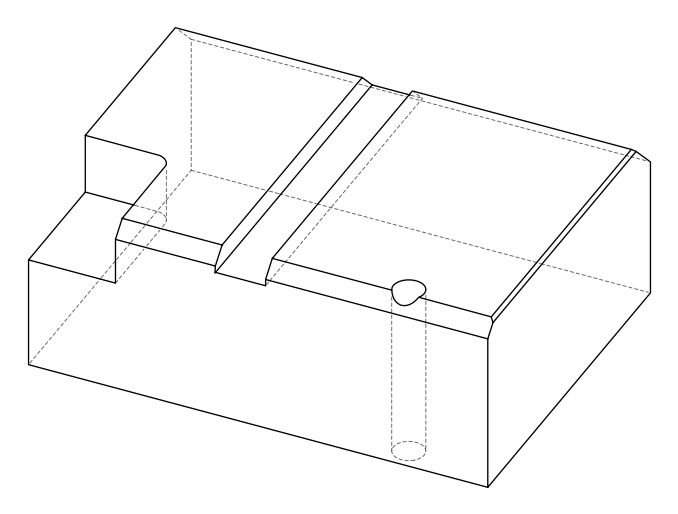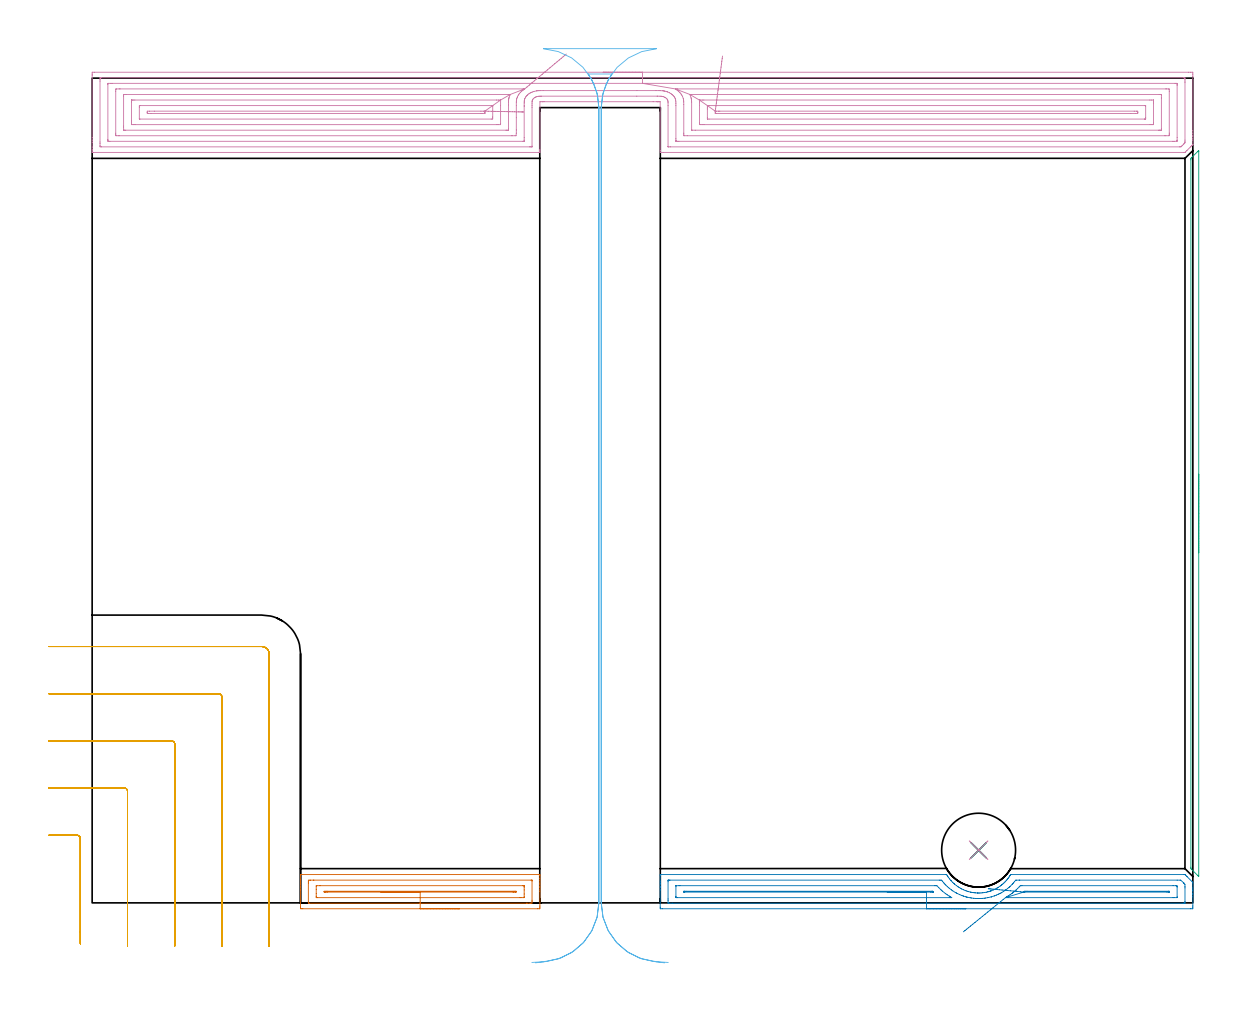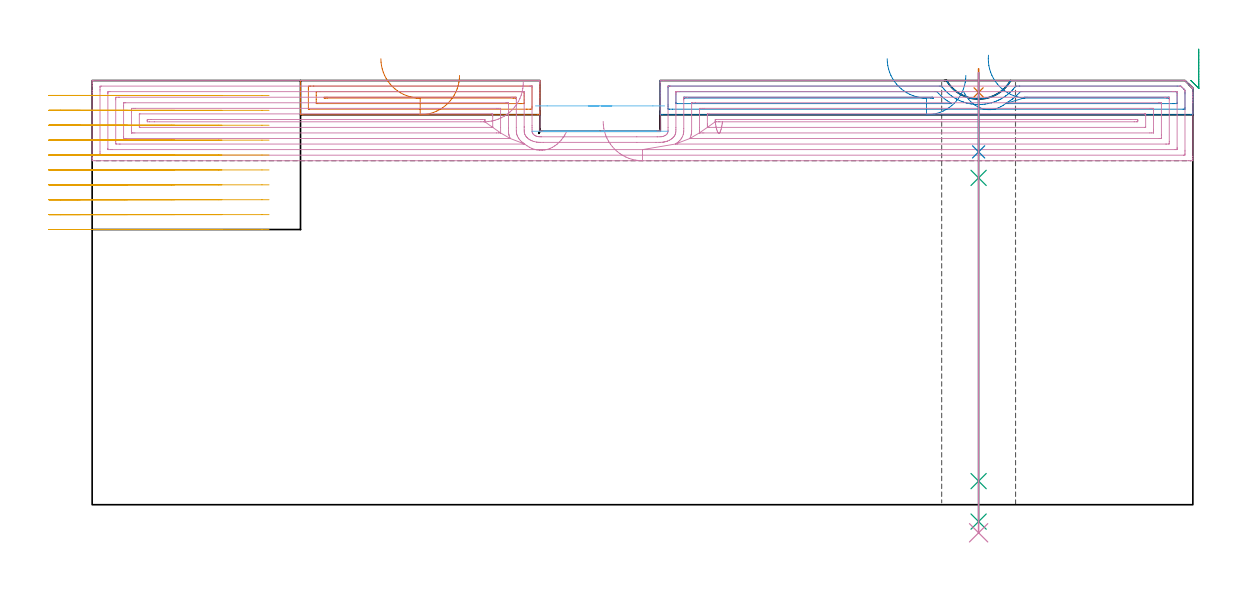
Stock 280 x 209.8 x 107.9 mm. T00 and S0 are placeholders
(PLAN: 10 operations, 6 tool changes, 38.1 min)
(1 AREA_MILL | FG_CHAMFER_SURFACE | UGT0205_001 | 2.11 min | 2708 mm3)
(2 AREA_MILL_1 | FG_CHAMFER_SURFACE_1 | UGT0205_001 | 4.4 min | 5333 mm3)
(3 AREA_MILL_2 | FG_CHAMFER_SURFACE_2 | UGT0205_001 | 1.61 min | 371 mm3)
(4 AREA_MILL_3 | FG_CHAMFER_SURFACE_3 | UGT0205_001 | 17.15 min | 58052 mm3)
(5 MILL_CORNER_NOTCH_RECTANGULAR | CORNER_NOTCH_RECTANGULAR | NXT0201_012 | Follow Part, ap 4, ae 75% | 9.58 min | 146055 mm3)
(6 MILL_RECTANGULAR_SLOT | SLOT_RECTANGULAR | UGT0201_018 | Follow Part, ap 7.5, ae 75% | 2.05 min | 77124 mm3)
(7 SPOT_DRILL | STEP1HOLE | NXT0321_9005460120000 | 0.05 min | 170 mm3)
(8 DRILL_BLIND_HOLE_INTO_CENTER | STEP1HOLE | NXT0301_092 | 0.08 min | 1735 mm3)
(9 GUN_DRILL_THROUGH_HOLE | STEP1HOLE | UGT0307_009 | 0.56 min | 10300 mm3)
(10 DRILL_TO_ENLARGE_THROUGH_HOLE | STEP1HOLE | UGT0301_256 | 0.47 min | 17622 mm3)
(TOOL UGT0205_001 | Chamfer Mill 20 x 3 x 45 deg. | D20 FL50 Z2)
(TOOL NXT0201_012 | ENDMILL 16mm [2P460-1600-NA 1630] | D16 FL38 Z6)
(TOOL UGT0201_018 | End mill 30 mm | D30 FL50 Z4)
(TOOL NXT0321_9005460120000 | NC Spot Drill, 142deg, 12mm, Carbide, Uncoated | D12 PA142 FL30 Z2)
(TOOL NXT0301_092 | Carbide Drill 12.1mm [860.1-1210-061A1-MM 2214] | D12.1 PA140 FL77 Z2)
(TOOL UGT0307_009 | Gun Drill 12 mm | D12 PA130 FL24 Z1)
(TOOL UGT0301_256 | Twist Drill 18.8 mm | D18.8 PA118 FL135 Z2)
(OP 1 AREA_MILL)
G17 G21 G94 G90
T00 M6
G54
G17 G0 G90 X93.45 Y-1.5 S1061 M3
G43 Z117.9 H0
Z109.2
G94 G1 X93.412 Z108.328 F250.
X93.298 Z107.464
X93.109 Z106.612
X92.847 Z105.78
X92.513 Z104.974
X92.11 Z104.2
X91.642 Z103.464
X91.11 Z102.772
X90.521 Z102.129
X89.878 Z101.54
X89.186 Z101.009
X88.45 Z100.54
X87.676 Z100.137
X86.87 Z99.803
X86.038 Z99.541
X85.186 Z99.352
X84.322 Z99.238
X83.45 Z99.2
X53.59
X53.188 Y-1.496 Z99.202
X53.01 Y-1.492 Z99.205
X53. Y-1.1 Z99.597
Y3.289 Z103.983
Y3.883 Z104.58
Y4.167 Z104.863
Y4.76 Z105.457
Y5.044 Z105.74
Y5.613 Z106.312
Y5.922 Z106.622
Y6.941 Z107.64
X53.002 Y7.072 Z107.765
X53.01 Y7.198 Z107.889
X53.144 Y7.2 Z107.9
X113.756
X113.89 Y7.198 Z107.889
X113.898 Y7.072 Z107.765
X113.9 Y6.941 Z107.64
Y6.232 Z106.931
Y5.613 Z106.312
Y5.044 Z105.74
Y4.76 Z105.457
Y4.167 Z104.863
Y3.883 Z104.58
Y3.289 Z103.983
Y2.853 Z103.548
Y-0.803 Z99.894
X113.897 Y-1.1 Z99.597
X113.89 Y-1.492 Z99.205
X113.712 Y-1.496 Z99.202
X113.31 Y-1.5 Z99.2
X83.45
Y-0.086 Z100.614
X55.233 Y-0.085 Z100.615
X55.031 Y-0.081 Z100.619
X55.013 Y-0.079 Z100.621
X55.007 Y-0.067 Z100.633
X55.002 Y-0.042 Z100.658
X55.001 Y-0.017 Z100.683
X55. Y0.145 Z100.845
X55.001 Y5.044 Z105.744
X55.002 Y5.409 Z106.109
X55.01 Y5.771 Z106.471
X55.373 Y5.782 Z106.482
X55.513 Y5.784 Z106.484
X56.264 Y5.786 Z106.486
X56.403
X111.667 Y5.785 Z106.485
X111.869 Y5.781 Z106.481
X111.887 Y5.779 Z106.479
X111.892 Y5.767 Z106.467
X111.898 Y5.742 Z106.442
X111.899 Y5.717 Z106.417
X111.9 Y5.555 Z106.255
X111.899 Y0.656 Z101.356
X111.898 Y0.291 Z100.991
X111.89 Y-0.071 Z100.629
X111.527 Y-0.082 Z100.618
X111.387 Y-0.084 Z100.616
X110.636 Y-0.086 Z100.614
X110.497
X83.45
Y1.328 Z102.028
X57.363 Y1.329 Z102.029
X57.155 Y1.33 Z102.03
X57.086 Y1.332 Z102.032
X57.033 Y1.335 Z102.035
X57.01 Y1.342 Z102.042
X57.007 Y1.381 Z102.081
X57.003 Y1.533 Z102.233
X57. Y1.686 Z102.386
Y2.411 Z103.111
Y3.442 Z104.142
X57.002 Y4.167 Z104.867
X57.004 Y4.315 Z105.015
X57.01 Y4.364 Z105.064
X57.052 Y4.366 Z105.066
X57.155 Y4.368 Z105.068
X57.839 Y4.371 Z105.071
X58.047
X109.537
X109.745 Y4.37 Z105.07
X109.814 Y4.368 Z105.068
X109.867 Y4.365 Z105.065
X109.89 Y4.358 Z105.058
X109.893 Y4.319 Z105.019
X109.897 Y4.167 Z104.867
X109.9 Y4.014 Z104.714
Y3.289 Z103.989
Y2.258 Z102.958
X109.898 Y1.533 Z102.233
X109.896 Y1.385 Z102.085
X109.89 Y1.336 Z102.036
X109.848 Y1.334 Z102.034
X109.745 Y1.332 Z102.032
X109.061 Y1.329 Z102.029
X108.853
X83.45 Y1.328 Z102.028
Y2.743 Z103.443
X59.829
X59.492 Y2.744 Z103.444
X59.275 Y2.747 Z103.447
X59.167 Y2.75 Z103.45
X59.01 Y2.762 Z103.462
X59.009 Y2.85 Z103.55
X59.01 Y2.938 Z103.638
X59.167 Y2.95 Z103.65
X59.278 Y2.954 Z103.654
X59.611 Y2.957 Z103.657
X59.829
X107.071
X107.408 Y2.956 Z103.656
X107.625 Y2.953 Z103.653
X107.733 Y2.95 Z103.65
X107.89 Y2.938 Z103.638
X107.891 Y2.85 Z103.55
X107.89 Y2.762 Z103.462
X107.734 Y2.75 Z103.45
X107.622 Y2.746 Z103.446
X107.289 Y2.743 Z103.443
X107.071
X83.45
X82.578 Z103.481
X81.714 Z103.595
X80.862 Z103.783
X80.03 Z104.046
X79.224 Z104.38
X78.45 Z104.782
X77.714 Z105.251
X77.022 Z105.782
X76.379 Z106.372
X75.79 Z107.015
X75.258 Z107.707
X74.79 Z108.443
X74.387 Z109.216
X74.053 Z110.022
X73.791 Z110.854
X73.602 Z111.706
X73.488 Z112.571
X73.45 Z113.443
G0 Z117.9
M5
M2
(OP 2 AREA_MILL_1)
G17 G21 G94 G90
T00 M6
G54
G17 G0 G90 X222.25 Y-1.5 S1061 M3
G43 Z117.9 H0
Z109.2
G94 G1 X222.212 Z108.328 F250.
X222.098 Z107.464
X221.909 Z106.612
X221.647 Z105.78
X221.313 Z104.974
X220.91 Z104.2
X220.442 Z103.464
X219.91 Z102.772
X219.321 Z102.129
X218.678 Z101.54
X217.986 Z101.009
X217.25 Z100.54
X216.476 Z100.137
X215.67 Z99.803
X214.838 Z99.541
X213.987 Z99.352
X213.122 Z99.238
X212.25 Z99.2
X145.069 Y-1.499 Z99.201
X144.668 Y-1.495 Z99.203
X144.51 Y-1.491 Z99.205
X144.5 Y-1.1 Z99.597
Y3.289 Z103.983
Y3.923 Z104.62
Y4.167 Z104.864
Y4.8 Z105.497
Y5.044 Z105.741
Y5.533 Z106.232
Y6.978 Z107.676
X144.503 Y7.091 Z107.784
X144.51 Y7.197 Z107.889
X144.624 Y7.2 Z107.9
X217.144
X217.352 Y7.197 Z107.889
X217.438 Y7.074 Z107.771
X217.612 Y6.791 Z107.49
X217.642 Y6.748 Z107.447
X217.791 Y6.532 Z107.23
X218.123 Y6.091 Z106.788
X218.473 Y5.66 Z106.357
X218.506 Y5.622 Z106.32
X218.924 Y5.2 Z105.896
X219.22 Y4.918 Z105.615
X219.358 Y4.788 Z105.485
X219.4 Y4.751 Z105.448
X219.842 Y4.406 Z105.105
X220.174 Y4.167 Z104.864
X220.293 Y4.081 Z104.778
X220.548 Y3.915 Z104.613
X220.865 Y3.728 Z104.427
X221.11 Y3.594 Z104.294
X221.187 Y3.552 Z104.252
X221.631 Y3.343 Z104.039
X222.099 Y3.143 Z103.841
X222.186 Y3.109 Z103.807
X222.358 Y3.042 Z103.741
X222.664 Y2.943 Z103.642
X222.928 Y2.866 Z103.564
X222.974 Y2.852 Z103.55
X223.42 Y2.742 Z103.44
X223.58 Y2.709 Z103.408
X223.868 Y2.651 Z103.349
X224.314 Y2.586 Z103.278
X224.499 Y2.567 Z103.258
X224.762 Y2.54 Z103.231
X225.169 Y2.516 Z103.21
X225.264 Y2.511 Z103.204
X225.536 Y2.51 Z103.197
X225.656 Y2.506 Z103.199
X226.103 Y2.525 Z103.224
X226.549 Y2.565 Z103.263
X226.932 Y2.618 Z103.315
X226.997 Y2.627 Z103.324
X227.443 Y2.709 Z103.408
X227.822 Y2.803 Z103.496
X227.891 Y2.819 Z103.513
X228. Y2.85 Z103.544
X228.267 Y2.926 Z103.619
X228.337 Y2.945 Z103.641
X228.478 Y2.989 Z103.689
X228.501 Y2.996 Z103.696
X228.64 Y3.043 Z103.74
X228.712 Y3.073 Z103.768
X229.23 Y3.282 Z103.979
X229.68 Y3.49 Z104.189
X230.124 Y3.722 Z104.421
X230.242 Y3.792 Z104.49
X230.449 Y3.915 Z104.612
X231.018 Y4.297 Z104.996
X231.333 Y4.536 Z105.235
X231.381 Y4.575 Z105.275
X231.639 Y4.787 Z105.485
X231.826 Y4.954 Z105.651
X231.911 Y5.029 Z105.727
X232.224 Y5.339 Z106.037
X232.359 Y5.483 Z106.181
X232.524 Y5.659 Z106.358
X232.716 Y5.884 Z106.583
X232.805 Y5.988 Z106.688
X232.864 Y6.069 Z106.768
X232.984 Y6.23 Z106.929
X233.079 Y6.361 Z107.057
X233.161 Y6.47 Z107.169
X233.206 Y6.531 Z107.23
X233.371 Y6.776 Z107.476
X233.439 Y6.877 Z107.577
X233.511 Y6.993 Z107.692
X233.617 Y7.159 Z107.856
X233.648 Y7.195 Z107.891
X233.696 Y7.2 Z107.9
X277.652
X278.002 Y7.194 Z107.892
X278.097 Y7.103 Z107.8
X278.402 Y6.8 Z107.496
X278.542 Y6.66 Z107.357
X279.863 Y5.337 Z106.033
X279.99 Y5.207 Z105.903
X280. Y5.069 Z105.769
Y3.777 Z104.476
Y3.289 Z103.985
Y3.045 Z103.742
Y2.411 Z103.108
Y2.167 Z102.864
Y1.533 Z102.227
Y-0.783 Z99.913
X279.996 Y-1.1 Z99.596
X279.99 Y-1.491 Z99.205
X279.832 Y-1.495 Z99.202
X279.431 Y-1.5 Z99.2
X212.25
Y-0.086 Z100.614
X147.6
X146.848 Y-0.084 Z100.616
X146.707 Y-0.083 Z100.617
X146.526 Y-0.079 Z100.621
X146.51 Y-0.02 Z100.68
X146.504 Y0.118 Z100.818
X146.501 Y0.656 Z101.356
X146.5 Y0.999 Z101.699
X146.501 Y5.387 Z106.087
X146.508 Y5.731 Z106.431
X146.51 Y5.773 Z106.473
X146.523 Y5.779 Z106.479
X146.567 Y5.782 Z106.482
X146.66 Y5.784 Z106.484
X146.848 Y5.785 Z106.485
X146.987 Y5.786 Z106.486
X215.503 Y5.785 Z106.485
X215.878 Y5.781 Z106.481
X216.061 Y5.779 Z106.479
X216.254 Y5.555 Z106.255
X216.677 Y5.044 Z105.744
X216.895 Y4.794 Z105.494
X217.144 Y4.538 Z105.238
X217.527 Y4.167 Z104.867
X217.788 Y3.921 Z104.621
X218.034 Y3.72 Z104.42
X218.602 Y3.289 Z103.989
X218.924 Y3.058 Z103.758
X219.569 Y2.652 Z103.352
X219.813 Y2.516 Z103.216
X219.855 Y2.494 Z103.194
X220.018 Y2.411 Z103.111
X220.703 Y2.093 Z102.793
X221.264 Y1.858 Z102.558
X221.593 Y1.737 Z102.437
X221.655 Y1.717 Z102.417
X222.259 Y1.533 Z102.233
X222.483 Y1.476 Z102.176
X222.56 Y1.457 Z102.157
X223.373 Y1.287 Z101.987
X223.67 Y1.24 Z101.94
X224.263 Y1.165 Z101.865
X224.673 Y1.129 Z101.829
X225.152 Y1.103 Z101.803
X225.596 Y1.095 Z101.795
X226.042 Y1.111 Z101.811
X226.444 Y1.137 Z101.837
X226.932 Y1.183 Z101.883
X227.244 Y1.226 Z101.926
X227.822 Y1.324 Z102.024
X228. Y1.358 Z102.058
X228.712 Y1.525 Z102.225
X228.718 Y1.527 Z102.227
X228.74 Y1.533 Z102.233
X229.483 Y1.767 Z102.467
X229.602 Y1.809 Z102.509
X230.034 Y1.984 Z102.684
X230.491 Y2.182 Z102.882
X230.65 Y2.255 Z102.955
X230.973 Y2.411 Z103.111
X231.239 Y2.551 Z103.251
X231.381 Y2.63 Z103.33
X231.797 Y2.879 Z103.579
X232.271 Y3.189 Z103.889
X232.331 Y3.23 Z103.93
X232.413 Y3.289 Z103.989
X232.832 Y3.61 Z104.31
X233.161 Y3.876 Z104.576
X233.317 Y4.013 Z104.713
X233.485 Y4.167 Z104.867
X234.051 Y4.735 Z105.435
X234.2 Y4.897 Z105.597
X234.329 Y5.044 Z105.744
X234.606 Y5.375 Z106.075
X234.94 Y5.779 Z106.479
X235.084 Y5.781 Z106.481
X235.83 Y5.785 Z106.485
X235.969 Y5.786 Z106.486
X276.011 Y5.785 Z106.485
X276.762 Y5.78 Z106.48
X276.908 Y5.779 Z106.479
X277.652 Y5.098 Z105.798
X277.67 Y5.08 Z105.78
X277.687 Y5.062 Z105.762
X277.703 Y5.044 Z105.744
X277.99 Y4.711 Z105.411
X277.996 Y4.167 Z104.867
X277.999 Y3.824 Z104.524
Y0.313 Z101.013
X277.992 Y-0.031 Z100.669
X277.99 Y-0.073 Z100.627
X277.977 Y-0.079 Z100.621
X277.933 Y-0.082 Z100.618
X277.84 Y-0.084 Z100.616
X277.652 Y-0.086 Z100.614
X277.513
X212.25
Y1.329 Z102.029
X148.835
X148.628 Y1.331 Z102.031
X148.559 Y1.332 Z102.032
X148.513 Y1.335 Z102.035
X148.508 Y1.407 Z102.107
X148.503 Y1.533 Z102.233
X148.501 Y1.659 Z102.359
Y4.292 Z104.992
X148.506 Y4.334 Z105.034
X148.51 Y4.363 Z105.063
X148.526 Y4.365 Z105.065
X148.628 Y4.367 Z105.067
X149.31 Y4.371 Z105.071
X149.518
X214.267
X214.475 Y4.37 Z105.07
X214.682 Y4.368 Z105.068
X214.82 Y4.364 Z105.064
X214.907 Y4.356 Z105.056
X215.364 Y3.874 Z104.574
X215.959 Y3.289 Z103.989
X216.254 Y3.013 Z103.713
X217.017 Y2.411 Z103.111
X217.144 Y2.315 Z103.015
X217.511 Y2.05 Z102.75
X218.034 Y1.725 Z102.425
X218.347 Y1.533 Z102.233
X218.584 Y1.391 Z102.091
X218.673 Y1.335 Z102.035
X218.587 Y1.332 Z102.032
X218.449 Y1.33 Z102.03
X218.241 Y1.329 Z102.029
X218.034
X212.25
Y2.743 Z103.443
X150.744
X150.635 Y2.744 Z103.444
X150.563 Y2.747 Z103.447
X150.513 Y2.75 Z103.45
X150.51 Y2.764 Z103.464
X150.507 Y2.85 Z103.55
X150.51 Y2.936 Z103.636
X150.513 Y2.95 Z103.65
X150.563 Y2.953 Z103.653
X150.635 Y2.956 Z103.656
X150.744 Y2.957 Z103.657
X151.08
X213.585
X213.693 Y2.955 Z103.655
X213.765 Y2.953 Z103.653
X213.817 Y2.949 Z103.649
X213.838 Y2.931 Z103.631
X213.926 Y2.848 Z103.548
X214.01 Y2.762 Z103.462
X214.02 Y2.75 Z103.45
X213.983 Y2.748 Z103.448
X213.911 Y2.745 Z103.445
X213.802 Y2.743 Z103.443
X213.585
X213.249
X212.25
X211.378 Z103.481
X210.514 Z103.595
X209.662 Z103.783
X208.83 Z104.046
X208.024 Z104.38
X207.25 Z104.782
X206.514 Z105.251
X205.822 Z105.782
X205.179 Z106.372
X204.59 Z107.015
X204.059 Z107.707
X203.59 Z108.443
X203.187 Z109.216
X202.853 Z110.022
X202.591 Z110.854
X202.402 Z111.706
X202.288 Z112.571
X202.25 Z113.443
G0 X221.637 Y-7.362 Z105.16
G1 X222.023 Y-7.049 Z104.443
X222.456 Y-6.697 Z103.772
X222.932 Y-6.31 Z103.152
X223.449 Y-5.89 Z102.588
X224.002 Y-5.441 Z102.084
X224.587 Y-4.966 Z101.645
X225.199 Y-4.469 Z101.272
X225.834 Y-3.953 Z100.97
X226.487 Y-3.422 Z100.74
X227.154 Y-2.881 Z100.585
X227.828 Y-2.333 Z100.505
X228.505 Y-1.783 Z100.501
X229.18 Y-1.235 Z100.573
X229.847 Y-0.693 Z100.72
X230.502 Y-0.161 Z100.942
X231.139 Y0.357 Z101.237
X231.754 Y0.857 Z101.602
X232.342 Y1.334 Z102.034
X232.414 Y1.392 Z102.092
X232.653 Y1.533 Z102.233
X232.968 Y1.723 Z102.423
X233.161 Y1.844 Z102.544
X233.503 Y2.074 Z102.774
X233.996 Y2.411 Z103.111
X234.028 Y2.434 Z103.134
X234.051 Y2.451 Z103.151
X234.224 Y2.582 Z103.282
X234.94 Y3.18 Z103.88
X234.998 Y3.232 Z103.932
X235.059 Y3.289 Z103.989
X235.441 Y3.673 Z104.373
X235.83 Y4.068 Z104.768
X236.094 Y4.355 Z105.055
X236.168 Y4.364 Z105.064
X236.305 Y4.368 Z105.068
X236.513 Y4.371 Z105.071
X274.982
X275.669 Y4.367 Z105.067
X275.872 Y4.364 Z105.064
X275.93 Y4.35 Z105.05
X275.99 Y4.29 Z104.99
X275.995 Y4.167 Z104.867
X275.999 Y4.042 Z104.742
X276. Y1.533 Z102.233
X275.999 Y1.408 Z102.108
X275.994 Y1.366 Z102.066
X275.99 Y1.337 Z102.037
X275.974 Y1.335 Z102.035
X275.872 Y1.333 Z102.033
X275.19 Y1.329 Z102.029
X274.982
X232.435
X232.342 Y1.334 Z102.034
X236.988 Y2.75 Z103.45
X236.993 Y2.758 Z103.458
X237.017 Y2.788 Z103.488
X237.054 Y2.828 Z103.528
X237.121 Y2.894 Z103.594
X237.166 Y2.935 Z103.635
X237.184 Y2.949 Z103.649
X237.219 Y2.951 Z103.651
X237.392 Y2.955 Z103.655
X237.61 Y2.957 Z103.657
X237.946
X273.756
X273.865 Y2.956 Z103.656
X273.937 Y2.953 Z103.653
X273.987 Y2.95 Z103.65
X273.99 Y2.936 Z103.636
X273.993 Y2.85 Z103.55
X273.99 Y2.764 Z103.464
X273.987 Y2.75 Z103.45
X273.937 Y2.747 Z103.447
X273.865 Y2.744 Z103.444
X273.756 Y2.743 Z103.443
X273.42
X237.273
X237.108 Y2.745 Z103.445
X237.005 Y2.748 Z103.448
X236.988 Y2.75 Z103.45
X236.128 Y2.831 Z103.569
X235.281 Y2.911 Z103.764
X234.454 Y2.989 Z104.032
X233.654 Y3.065 Z104.371
X232.887 Y3.138 Z104.779
X232.157 Y3.207 Z105.252
X231.472 Y3.271 Z105.788
X230.835 Y3.332 Z106.382
X230.253 Y3.387 Z107.029
X229.729 Y3.436 Z107.724
X229.267 Y3.48 Z108.463
X228.871 Y3.517 Z109.24
X228.544 Y3.548 Z110.048
X228.288 Y3.573 Z110.882
X228.106 Y3.59 Z111.734
X227.998 Y3.6 Z112.6
X227.966 Y3.603 Z113.472
X228.01 Y3.599 Z114.343
G0 Z117.9
M5
M2
(OP 3 AREA_MILL_2)
G17 G21 G94 G90
T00 M6
G54
G17 G0 G90 X281.5 Y109.05 S1061 M3
G43 Z117.9 H0
Z115.9
G94 G1 Y109.012 Z115.028 F250.
Y108.898 Z114.164
Y108.709 Z113.312
Y108.447 Z112.48
Y108.113 Z111.674
Y107.71 Z110.9
Y107.241 Z110.164
Y106.71 Z109.472
Y106.121 Z108.829
Y105.478 Z108.24
Y104.786 Z107.708
Y104.05 Z107.24
Y103.276 Z106.837
Y102.47 Z106.503
Y101.638 Z106.241
Y100.786 Z106.052
Y99.921 Z105.938
Y99.05 Z105.9
X281.499 Y6.913 Z105.901
X281.491 Y6.718 Z105.905
X281.389 Y6.814 Z106.008
X281.213 Y6.987 Z106.187
X279.627 Y8.573 Z107.77
X279.505 Y8.697 Z107.891
X279.5 Y9.066 Z107.9
Y189.034
X279.505 Y189.403 Z107.891
X279.626 Y189.527 Z107.771
X281.213 Y191.113 Z106.187
X281.389 Y191.286 Z106.008
X281.491 Y191.382 Z105.906
X281.499 Y191.186 Z105.901
X281.5 Y191.15 Z105.9
Y99.05
Y98.178 Z105.938
Y97.313 Z106.052
Y96.462 Z106.241
Y95.63 Z106.503
Y94.824 Z106.837
Y94.05 Z107.24
Y93.314 Z107.708
Y92.622 Z108.24
Y91.979 Z108.829
Y91.389 Z109.472
Y90.858 Z110.164
Y90.39 Z110.9
Y89.987 Z111.674
Y89.653 Z112.48
Y89.391 Z113.312
Y89.202 Z114.164
Y89.088 Z115.028
Y89.05 Z115.9
G0 Z117.9
M5
M2
(OP 4 AREA_MILL_3)
G17 G21 G94 G90
T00 M6
G54
G17 G0 G90 X130. Y211.3 S1061 M3
G43 Z117.9 H0
Z97.5
G94 G1 X130.038 Z96.628 F250.
X130.152 Z95.763
X130.341 Z94.912
X130.603 Z94.08
X130.937 Z93.274
X131.34 Z92.5
X131.808 Z91.764
X132.34 Z91.072
X132.929 Z90.429
X133.572 Z89.84
X134.264 Z89.308
X135. Z88.84
X135.774 Z88.437
X136.58 Z88.103
X137.412 Z87.841
X138.263 Z87.652
X139.128 Z87.538
X140. Z87.5
X278.894
X279.38 Y211.299 Z87.501
X279.862 Y211.295 Z87.503
X279.991 Y211.292 Z87.506
X279.995 Y210.819 Z87.978
X280. Y210.206 Z88.591
Y196.411 Z102.384
Y195.799 Z102.995
Y195.257 Z103.54
Y194.915 Z103.881
Y194.373 Z104.422
Y194.032 Z104.763
Y192.945 Z105.854
X279.998 Y192.927 Z105.871
X279.994 Y192.905 Z105.892
X279.976 Y192.875 Z105.923
X279.808 Y192.706 Z106.09
X279.678 Y192.578 Z106.221
X279.413 Y192.313 Z106.487
X278.487 Y191.387 Z107.413
X278.076 Y190.978 Z107.821
X278.001 Y190.906 Z107.892
X277.593 Y190.9 Z107.9
X145.361
X144.51 Y190.907 Z107.893
X144.5 Y191.363 Z107.436
Y203.8 Z95.
X144.367
X144.021 Y203.796 Z94.995
X143.972 Y203.8 Z95.
X143.955
X143.903 Y203.799 Z94.999
X143.886 Y203.8 Z95.
X143.88
X143.851 Y203.799 Z94.996
X143.574 Y203.8 Z94.995
X142.713 Z95.
X114.974
X114.76 Z94.995
X114.547 Y203.798
X114.526 Y203.8 Z94.998
X114.48 Z95.
X114.09 Y203.799 Z94.999
X113.9
Y191.635 Z107.16
Y191.381 Z107.414
Y191.177 Z107.618
X113.893 Y190.922 Z107.872
X113.891 Y190.904 Z107.89
X113.643 Y190.9 Z107.9
X0.173
X0.008 Y190.903 Z107.888
X0. Y190.915 Z107.876
Y191.272 Z107.527
Y191.581 Z107.219
Y192.264 Z106.53
Y193.49 Z105.307
Y194.032 Z104.763
Y194.644 Z104.151
Y210.548 Z88.249
X0.003 Y210.819 Z87.978
X0.009 Y211.292 Z87.506
X0.138 Y211.295 Z87.503
X0.62 Y211.3 Z87.5
X140.
Y209.886 Z88.914
X277.645 Y209.885 Z88.915
X277.983 Y209.879 Z88.921
X277.99 Y209.77 Z89.03
X277.997 Y209.536 Z89.264
X277.999 Y209.052 Z89.748
X278. Y208.65 Z90.15
X277.999 Y194.032 Z104.768
X277.997 Y193.633 Z105.167
X277.99 Y193.39 Z105.41
X277.975 Y193.337 Z105.463
X277.929 Y193.287 Z105.513
X277.797 Y193.148 Z105.652
X277.696 Y193.046 Z105.754
X277.593 Y192.943 Z105.857
X277.252 Y192.602 Z106.198
X277.066 Y192.42 Z106.38
X276.996 Y192.355 Z106.445
X276.958 Y192.321 Z106.479
X276.649 Y192.314 Z106.486
X147.097
X146.715 Y192.317 Z106.483
X146.525 Y192.32 Z106.48
X146.51 Y192.321 Z106.479
X146.506 Y192.337 Z106.463
X146.502 Y192.371 Z106.429
X146.501 Y192.42 Z106.38
X146.5 Y202.867 Z95.933
X146.497 Y203.511 Z95.289
X146.49 Y203.751 Z95.049
X146.474 Y203.977 Z94.823
X146.402 Y204.215 Z94.585
X146.332 Y204.35 Z94.45
X146.254 Y204.466 Z94.334
X146.103 Y204.634 Z94.166
X145.891 Y204.806 Z93.994
X145.669 Y204.939 Z93.861
X145.361 Y205.069 Z93.731
X145.098 Y205.142 Z93.658
X144.797 Y205.192 Z93.608
X144.467 Y205.207 Z93.593
X143.88 Y205.215 Z93.585
X143.727 Y205.216 Z93.584
X138.548 Y205.214 Z93.586
X114.258
X114.09 Y205.211 Z93.589
X113.798 Y205.205 Z93.595
X113.534 Y205.184 Z93.616
X113.196 Y205.117 Z93.683
X112.987 Y205.05 Z93.75
X112.837 Y204.99 Z93.81
X112.628 Y204.882 Z93.918
X112.491 Y204.794 Z94.006
X112.303 Y204.65 Z94.15
X112.294 Y204.642 Z94.158
X112.287 Y204.634 Z94.166
X112.137 Y204.453 Z94.347
X112.05 Y204.319 Z94.481
X111.954 Y204.096 Z94.704
X111.92 Y203.944 Z94.856
X111.91 Y203.751 Z95.049
X111.902 Y203.263 Z95.537
X111.901 Y202.867 Z95.933
X111.9 Y202.382 Z96.418
X111.899 Y192.501 Z106.299
X111.896 Y192.371 Z106.429
X111.892 Y192.331 Z106.469
X111.888 Y192.32 Z106.48
X111.882 Y192.318 Z106.482
X111.831 Y192.316 Z106.484
X111.409 Y192.314 Z106.486
X111.359
X2.355 Y192.315 Z106.485
X2.017 Y192.321 Z106.479
X2.01 Y192.43 Z106.37
X2.003 Y192.664 Z106.136
X2.001 Y193.148 Z105.652
X2. Y193.55 Z105.25
X2.001 Y209.052 Z89.748
X2.002 Y209.452 Z89.348
X2.01 Y209.855 Z88.945
X2.019 Y209.88 Z88.92
X2.039 Y209.882 Z88.918
X2.09 Y209.884 Z88.916
X2.196 Y209.885 Z88.915
X2.407 Y209.886 Z88.914
X140.
Y208.472 Z90.328
X275.5 Y208.471 Z90.329
X275.807 Y208.47 Z90.33
X275.908 Y208.468 Z90.332
X275.981 Y208.465 Z90.335
X275.99 Y208.359 Z90.441
X275.996 Y208.168 Z90.632
X275.999 Y207.978 Z90.822
X276. Y194.724 Z104.076
X275.995 Y194.032 Z104.768
X275.991 Y193.849 Z104.951
X275.981 Y193.792 Z105.008
X275.942 Y193.753 Z105.047
X275.917 Y193.735 Z105.065
X275.883 Y193.733 Z105.067
X275.807 Y193.731 Z105.069
X275.219 Y193.729 Z105.071
X274.913 Y193.728 Z105.072
X149.241 Y193.729 Z105.071
X148.935 Y193.73 Z105.07
X148.628 Y193.733 Z105.067
X148.542 Y193.735 Z105.065
X148.509 Y193.743 Z105.057
X148.507 Y193.774 Z105.026
X148.503 Y193.888 Z104.912
X148.501 Y194.032 Z104.768
X148.5 Y194.461 Z104.339
X148.499 Y202.867 Z95.933
X148.497 Y203.299 Z95.501
X148.49 Y203.751 Z95.049
X148.442 Y204.238 Z94.562
X148.312 Y204.634 Z94.166
X148.22 Y204.817 Z93.983
X148.041 Y205.101 Z93.699
X147.847 Y205.33 Z93.47
X147.665 Y205.518 Z93.282
X147.38 Y205.75 Z93.05
X147.148 Y205.907 Z92.893
X146.856 Y206.077 Z92.723
X146.357 Y206.3 Z92.5
X146.254 Y206.336 Z92.464
X146.052 Y206.401 Z92.399
X145.67 Y206.497 Z92.303
X145.495 Y206.531 Z92.269
X145.361 Y206.553 Z92.247
X145.18 Y206.58 Z92.22
X144.467 Y206.621 Z92.179
X144.241 Y206.625 Z92.175
X143.574 Y206.629 Z92.171
X143.343 Y206.63 Z92.17
X138.548 Y206.629 Z92.171
X114.754 Y206.628 Z92.172
X114.09 Y206.624 Z92.176
X113.868 Y206.62 Z92.18
X113.536 Y206.608 Z92.192
X113.196 Y206.577 Z92.223
X113.041 Y206.554 Z92.246
X112.339 Y206.401 Z92.399
X112.311 Y206.393 Z92.407
X112.303 Y206.39 Z92.41
X111.933 Y206.253 Z92.547
X111.673 Y206.14 Z92.66
X111.409 Y206.004 Z92.796
X111.108 Y205.816 Z92.984
X110.735 Y205.518 Z93.282
X110.625 Y205.41 Z93.39
X110.516 Y205.292 Z93.508
X110.318 Y205.04 Z93.76
X110.235 Y204.912 Z93.888
X110.095 Y204.634 Z94.166
X110.015 Y204.443 Z94.357
X109.973 Y204.288 Z94.512
X109.926 Y204.047 Z94.753
X109.91 Y203.751 Z95.049
X109.903 Y203.473 Z95.327
X109.9 Y202.867 Z95.933
Y202.592 Z96.208
Y194.641 Z104.159
X109.896 Y194.032 Z104.768
X109.892 Y193.764 Z105.036
X109.882 Y193.735 Z105.065
X109.851 Y193.733 Z105.067
X109.775 Y193.731 Z105.069
X109.622 Y193.729 Z105.071
X4.5
X4.193 Y193.73 Z105.07
X4.092 Y193.732 Z105.068
X4.019 Y193.735 Z105.065
X4.01 Y193.841 Z104.959
X4.004 Y194.032 Z104.768
X4.001 Y194.222 Z104.578
Y208.168 Z90.632
X4.002 Y208.358 Z90.442
X4.007 Y208.423 Z90.377
X4.012 Y208.465 Z90.335
X4.041 Y208.466 Z90.334
X4.193 Y208.469 Z90.331
X4.781 Y208.471 Z90.329
X5.087 Y208.472 Z90.328
X140.
X148.362 Y207.052 Z91.748
X148.379 Y207.053 Z91.747
X148.439 Y207.056 Z91.744
X148.514 Y207.057 Z91.743
X148.935
X273.126
X273.358 Y207.056 Z91.744
X273.876 Y207.05 Z91.75
X273.99 Y207.039 Z91.761
X273.994 Y206.837 Z91.963
X274. Y206.421 Z92.379
Y195.799 Z103.001
X273.994 Y195.367 Z103.433
X273.99 Y195.157 Z103.643
X273.783 Y195.149 Z103.651
X273.126 Y195.144 Z103.656
X272.896 Y195.143 Z103.657
X151.384
X150.722 Y195.148 Z103.652
X150.51 Y195.15 Z103.65
X150.504 Y195.58 Z103.22
X150.501 Y195.799 Z103.001
X150.499 Y203.087 Z95.713
X150.49 Y203.751 Z95.049
X150.475 Y203.994 Z94.806
X150.438 Y204.327 Z94.473
X150.363 Y204.634 Z94.166
X150.155 Y205.195 Z93.605
X149.967 Y205.518 Z93.282
X149.828 Y205.736 Z93.064
X149.522 Y206.103 Z92.697
X149.226 Y206.401 Z92.399
X148.935 Y206.642 Z92.158
X148.658 Y206.843 Z91.957
X148.362 Y207.052 Z91.748
X152.073 Y205.636 Z93.164
X152.104 Y205.638 Z93.162
X152.17 Y205.641 Z93.159
X152.255 Y205.643 Z93.157
X152.382
X271.466
X271.72 Y205.64 Z93.16
X271.888 Y205.636 Z93.164
X271.991 Y205.632 Z93.168
X271.993 Y205.611 Z93.189
X271.996 Y205.518 Z93.282
X272. Y204.865 Z93.935
Y204.634 Z94.166
Y196.913 Z101.887
X271.997 Y196.682 Z102.118
X271.993 Y196.601 Z102.199
X271.991 Y196.567 Z102.233
X271.846 Y196.563 Z102.237
X271.593 Y196.558 Z102.242
X271.466 Y196.557 Z102.243
X271.339
X153.402
X152.631 Y196.562 Z102.238
X152.508 Y196.564 Z102.236
X152.501 Y196.682 Z102.118
X152.5 Y196.69 Z102.11
X152.499 Y203.76 Z95.04
X152.455 Y204.214 Z94.586
X152.433 Y204.429 Z94.371
X152.393 Y204.634 Z94.166
X152.361 Y204.78 Z94.02
X152.11 Y205.518 Z93.282
X152.073 Y205.636 Z93.164
X154.476 Y204.216 Z94.584
X154.489 Y204.222 Z94.578
X154.544 Y204.224 Z94.576
X154.707 Y204.227 Z94.573
X155.189 Y204.229 Z94.571
X155.599
X269.069
X269.552 Y204.227 Z94.573
X269.968 Y204.223 Z94.577
X269.99 Y204.221 Z94.579
X269.996 Y204.196 Z94.604
X269.999 Y203.751 Z95.049
X270. Y203.308 Z95.492
X269.999 Y198.449 Z100.351
X269.995 Y198.012 Z100.788
X269.991 Y197.982 Z100.818
X269.973 Y197.978 Z100.822
X269.915 Y197.975 Z100.825
X269.794 Y197.972 Z100.828
X269.552 Y197.971 Z100.829
X269.142
X155.672
X155.189 Y197.972 Z100.828
X154.709 Y197.975 Z100.825
X154.546 Y197.978 Z100.822
X154.509 Y197.986 Z100.814
X154.507 Y198.024 Z100.776
X154.504 Y198.109 Z100.691
X154.501 Y198.449 Z100.351
X154.5 Y202.867 Z95.933
X154.497 Y203.551 Z95.249
X154.491 Y203.751 Z95.049
X154.477 Y204.103 Z94.697
X154.476 Y204.216 Z94.584
X156.513 Y202.808 Z95.992
X157.029 Y202.815 Z95.985
X267.819 Y202.814 Z95.986
X267.959 Y202.809 Z95.991
X267.986 Y202.808 Z95.992
X267.992 Y202.791 Z96.009
X267.997 Y202.767 Z96.033
X267.999 Y202.742 Z96.058
Y199.752 Z99.048
X267.998 Y199.598 Z99.202
X267.994 Y199.474 Z99.326
X267.99 Y199.397 Z99.403
X267.973 Y199.392 Z99.408
X267.765 Y199.387 Z99.413
X267.712 Y199.386 Z99.414
X156.923 Y199.385 Z99.415
X156.566 Y199.388 Z99.412
X156.523 Y199.391 Z99.409
X156.51 Y199.393 Z99.407
X156.507 Y199.407 Z99.393
X156.502 Y199.458 Z99.342
X156.501 Y199.507 Z99.294
X156.5 Y199.803 Z98.997
Y201.984 Z96.816
Y202.454 Z96.346
X156.503 Y202.611 Z96.189
X156.513 Y202.808 Z95.992
X158.51 Y201.391 Z97.409
X158.536 Y201.394 Z97.406
X158.611 Y201.397 Z97.403
X158.763 Y201.399 Z97.401
X159.352 Y201.4 Z97.4
X159.656 Y201.401 Z97.399
X265.085 Y201.4 Z97.4
X265.678 Y201.397 Z97.403
X265.978 Y201.394 Z97.406
X265.998 Y201.1 Z97.7
Y201.08 Z97.72
X265.978 Y200.807 Z97.993
X265.387 Y200.802 Z97.998
X264.191 Y200.8 Z98.
X158.763
X158.661 Y200.801 Z97.999
X158.581 Y200.803 Z97.997
X158.529 Y200.806 Z97.994
X158.51 Y200.811 Z97.989
X158.508 Y200.841 Z97.959
X158.504 Y201.1 Z97.7
X158.505 Y201.355 Z97.445
X158.51 Y201.391 Z97.409
X158.594 Y202.031 Z96.823
X158.684 Y202.72 Z96.294
X158.78 Y203.451 Z95.829
X158.881 Y204.22 Z95.429
X158.987 Y205.02 Z95.099
X159.095 Y205.846 Z94.84
X159.206 Y206.692 Z94.655
X159.319 Y207.55 Z94.545
X159.433 Y208.414 Z94.511
X159.546 Y209.278 Z94.552
X159.659 Y210.135 Z94.67
X159.77 Y210.979 Z94.862
X159.878 Y211.802 Z95.128
X159.983 Y212.6 Z95.466
X160.084 Y213.366 Z95.872
X160.179 Y214.093 Z96.344
X160.269 Y214.777 Z96.878
X160.353 Y215.412 Z97.47
G0 X120.623 Y215.921 Z94.762
G1 X120.237 Y215.599 Z94.049
X119.805 Y215.237 Z93.383
X119.331 Y214.84 Z92.768
X118.817 Y214.409 Z92.21
X118.268 Y213.949 Z91.712
X117.687 Y213.463 Z91.278
X117.08 Y212.955 Z90.912
X116.451 Y212.428 Z90.617
X115.804 Y211.887 Z90.394
X115.145 Y211.335 Z90.246
X114.478 Y210.777 Z90.173
X113.81 Y210.216 Z90.176
X113.144 Y209.659 Z90.255
X112.485 Y209.108 Z90.409
X111.84 Y208.567 Z90.638
X111.212 Y208.041 Z90.939
X110.607 Y207.535 Z91.311
X110.029 Y207.051 Z91.749
X110.005 Y207.03 Z91.77
X109.963 Y206.999 Z91.801
X109.933 Y206.978 Z91.822
X109.739 Y206.847 Z91.953
X109.622 Y206.765 Z92.035
X109.419 Y206.603 Z92.197
X109.173 Y206.401 Z92.399
X108.95 Y206.183 Z92.617
X108.729 Y205.93 Z92.87
X108.547 Y205.698 Z93.102
X108.427 Y205.518 Z93.282
X108.224 Y205.134 Z93.666
X108.134 Y204.931 Z93.869
X108.03 Y204.634 Z94.166
X107.991 Y204.48 Z94.32
X107.931 Y204.149 Z94.651
X107.905 Y203.751 Z95.049
X107.902 Y203.685 Z95.115
X107.9 Y202.867 Z95.933
Y199.743 Z99.057
Y196.618 Z102.182
X107.897 Y195.799 Z103.001
X107.896 Y195.739 Z103.061
X107.835 Y195.15 Z103.65
X107.601 Y195.147 Z103.653
X106.942 Y195.143 Z103.657
X106.712
X6.874
X6.642 Y195.144 Z103.656
X6.124 Y195.15 Z103.65
X6.01 Y195.161 Z103.639
X6.006 Y195.363 Z103.437
X6. Y195.779 Z103.021
Y206.401 Z92.399
X6.006 Y206.833 Z91.967
X6.01 Y207.043 Z91.757
X6.217 Y207.051 Z91.749
X6.874 Y207.056 Z91.744
X7.104 Y207.057 Z91.743
X109.622
X109.854 Y207.056 Z91.744
X110.029 Y207.051 Z91.749
X106.334 Y205.636 Z93.164
X106.335 Y205.631 Z93.169
X106.329 Y205.611 Z93.189
X106.291 Y205.518 Z93.282
X106.222 Y205.346 Z93.454
X106.048 Y204.866 Z93.934
X106.004 Y204.678 Z94.122
X105.996 Y204.634 Z94.166
X105.936 Y204.252 Z94.548
X105.91 Y203.888 Z94.912
X105.907 Y203.751 Z95.049
X105.9 Y203.013 Z95.787
Y202.867 Z95.933
Y196.829 Z101.971
X105.898 Y196.682 Z102.118
X105.894 Y196.59 Z102.21
X105.891 Y196.57 Z102.23
X105.887 Y196.564 Z102.236
X105.831 Y196.562 Z102.238
X105.662 Y196.559 Z102.241
X105.409 Y196.557 Z102.243
X105.282
X8.534
X8.28 Y196.56 Z102.24
X8.112 Y196.564 Z102.236
X8.009 Y196.568 Z102.232
X8.007 Y196.59 Z102.21
X8.004 Y196.682 Z102.118
X8. Y197.335 Z101.465
Y197.566 Z101.234
Y205.287 Z93.513
X8.003 Y205.518 Z93.282
X8.007 Y205.599 Z93.201
X8.009 Y205.633 Z93.167
X8.154 Y205.637 Z93.163
X8.407 Y205.642 Z93.158
X8.534 Y205.643 Z93.157
X8.661
X106.175
X106.26 Y205.642 Z93.158
X106.326 Y205.638 Z93.162
X106.334 Y205.636 Z93.164
X103.897 Y204.222 Z94.578
X103.907 Y204.101 Z94.699
X103.9 Y202.867 Z95.933
X103.899 Y198.186 Z100.614
X103.897 Y198.055 Z100.745
X103.893 Y197.99 Z100.81
X103.89 Y197.978 Z100.822
X103.882 Y197.976 Z100.824
X103.849 Y197.973 Z100.827
X103.368 Y197.971 Z100.829
X102.958
X10.931
X10.448 Y197.973 Z100.827
X10.032 Y197.977 Z100.823
X10.01 Y197.979 Z100.821
X10.004 Y198.004 Z100.796
X10.001 Y198.449 Z100.351
X10. Y198.892 Z99.908
X10.001 Y203.751 Z95.049
X10.005 Y204.189 Z94.611
X10.009 Y204.218 Z94.582
X10.027 Y204.222 Z94.578
X10.085 Y204.225 Z94.575
X10.206 Y204.228 Z94.572
X10.448 Y204.229 Z94.571
X10.858
X102.885
X103.368 Y204.227 Z94.573
X103.782 Y204.225 Z94.575
X103.897 Y204.222 Z94.578
X101.886 Y202.808 Z95.992
X101.891 Y202.801 Z95.999
X101.896 Y202.777 Z96.023
X101.898 Y202.718 Z96.082
X101.9 Y202.552 Z96.248
X101.899 Y199.902 Z98.898
X101.892 Y199.586 Z99.214
X101.886 Y199.392 Z99.408
X101.528 Y199.385 Z99.415
X12.181 Y199.386 Z99.414
X12.041 Y199.391 Z99.409
X12.014 Y199.392 Z99.408
X12.008 Y199.409 Z99.391
X12.003 Y199.433 Z99.367
X12.001 Y199.458 Z99.342
Y202.448 Z96.352
X12.002 Y202.602 Z96.198
X12.006 Y202.726 Z96.074
X12.01 Y202.804 Z95.996
X12.027 Y202.808 Z95.992
X12.235 Y202.813 Z95.987
X12.288 Y202.814 Z95.986
X101.634 Y202.815 Z95.985
X101.794 Y202.813 Z95.987
X101.873 Y202.81 Z95.99
X101.886 Y202.808 Z95.992
X99.886 Y201.394 Z97.406
X99.895 Y201.205 Z97.595
X99.898 Y201.1 Z97.7
X99.899 Y200.996 Z97.804
X99.895 Y200.891 Z97.909
X99.89 Y200.822 Z97.978
X99.882 Y200.806 Z97.994
X99.869 Y200.804 Z97.996
X99.794 Y200.802 Z97.998
X99.204 Y200.8 Z98.
X98.901
X14.915
X14.322 Y200.803 Z97.997
X14.022 Y200.807 Z97.993
X14.002 Y201.1 Z97.7
Y201.12 Z97.68
X14.022 Y201.393 Z97.407
X14.613 Y201.398 Z97.402
X15.809 Y201.401 Z97.399
X98.901 Y201.4 Z97.4
X99.492 Y201.399 Z97.401
X99.794 Y201.396 Z97.404
X99.886 Y201.394 Z97.406
X100.756 Y201.375 Z97.463
X101.618 Y201.358 Z97.594
X102.466 Y201.34 Z97.801
X103.292 Y201.323 Z98.08
X104.09 Y201.306 Z98.431
X104.856 Y201.29 Z98.85
X105.581 Y201.275 Z99.334
X106.262 Y201.261 Z99.879
X106.893 Y201.248 Z100.482
X107.468 Y201.236 Z101.137
X107.985 Y201.225 Z101.84
X108.438 Y201.216 Z102.585
X108.825 Y201.208 Z103.367
X109.142 Y201.201 Z104.18
X109.387 Y201.196 Z105.017
X109.558 Y201.192 Z105.873
X109.653 Y201.19 Z106.74
X109.673 Z107.612
G0 Z117.9
M5
M2
(OP 5 MILL_CORNER_NOTCH_RECTANGULAR)
G17 G21 G94 G90
T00 M6
G54
G17 G0 G90 X-3. Y-10.416 S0 M3
G43 Z117.9 H1
Z104.11
G94 G1 Y-7.416 F250.
Y16.404 F500.
G3 X-3.796 Y17.2 R0.8
G1 X-8.
X-11. F250.
G0 Z117.9
X9. Y-11.
Z104.11
G1 Y-8.
Y28.404 F500.
G3 X8.204 Y29.2 R0.8
G1 X-8.
X-11. F250.
G0 Z117.9
X21. Y-11.
Z104.11
G1 Y-8.
Y40.404 F500.
G3 X20.204 Y41.2 R0.8
G1 X-8.
X-11. F250.
G0 Z117.9
X33. Y-11.
Z104.11
G1 Y-8.
Y52.404 F500.
G3 X32.204 Y53.2 R0.8
G1 X-8.
X-11. F250.
G0 Z117.9
X45. Y-11.
Z104.11
G1 Y-8.
Y63.4 F500.
G3 X43.2 Y65.2 R1.8
G1 X-8.
X-11. F250.
G0 Z117.9
X-3. Y-10.416
Z100.32
G1 Y-7.416
Y16.404 F500.
G3 X-3.796 Y17.2 R0.8
G1 X-8.
X-11. F250.
G0 Z117.9
X9. Y-11.
Z100.32
G1 Y-8.
Y28.404 F500.
G3 X8.204 Y29.2 R0.8
G1 X-8.
X-11. F250.
G0 Z117.9
X21. Y-11.
Z100.32
G1 Y-8.
Y40.404 F500.
G3 X20.204 Y41.2 R0.8
G1 X-8.
X-11. F250.
G0 Z117.9
X33. Y-11.
Z100.32
G1 Y-8.
Y52.404 F500.
G3 X32.204 Y53.2 R0.8
G1 X-8.
X-11. F250.
G0 Z117.9
X45. Y-11.
Z100.32
G1 Y-8.
Y63.4 F500.
G3 X43.2 Y65.2 R1.8
G1 X-8.
X-11. F250.
G0 Z117.9
X-3. Y-10.416
Z96.53
G1 Y-7.416
Y16.404 F500.
G3 X-3.796 Y17.2 R0.8
G1 X-8.
X-11. F250.
G0 Z117.9
X9. Y-11.
Z96.53
G1 Y-8.
Y28.404 F500.
G3 X8.204 Y29.2 R0.8
G1 X-8.
X-11. F250.
G0 Z117.9
X21. Y-11.
Z96.53
G1 Y-8.
Y40.404 F500.
G3 X20.204 Y41.2 R0.8
G1 X-8.
X-11. F250.
G0 Z117.9
X33. Y-11.
Z96.53
G1 Y-8.
Y52.404 F500.
G3 X32.204 Y53.2 R0.8
G1 X-8.
X-11. F250.
G0 Z117.9
X45. Y-11.
Z96.53
G1 Y-8.
Y63.4 F500.
G3 X43.2 Y65.2 R1.8
G1 X-8.
X-11. F250.
G0 Z117.9
X-3. Y-10.416
Z92.74
G1 Y-7.416
Y16.404 F500.
G3 X-3.796 Y17.2 R0.8
G1 X-8.
X-11. F250.
G0 Z117.9
X9. Y-11.
Z92.74
G1 Y-8.
Y28.404 F500.
G3 X8.204 Y29.2 R0.8
G1 X-8.
X-11. F250.
G0 Z117.9
X21. Y-11.
Z92.74
G1 Y-8.
Y40.404 F500.
G3 X20.204 Y41.2 R0.8
G1 X-8.
X-11. F250.
G0 Z117.9
X33. Y-11.
Z92.74
G1 Y-8.
Y52.404 F500.
G3 X32.204 Y53.2 R0.8
G1 X-8.
X-11. F250.
G0 Z117.9
X45. Y-11.
Z92.74
G1 Y-8.
Y63.4 F500.
G3 X43.2 Y65.2 R1.8
G1 X-8.
X-11. F250.
G0 Z117.9
X-3. Y-10.416
Z88.95
G1 Y-7.416
Y16.404 F500.
G3 X-3.796 Y17.2 R0.8
G1 X-8.
X-11. F250.
G0 Z117.9
X9. Y-11.
Z88.95
G1 Y-8.
Y28.404 F500.
G3 X8.204 Y29.2 R0.8
G1 X-8.
X-11. F250.
G0 Z117.9
X21. Y-11.
Z88.95
G1 Y-8.
Y40.404 F500.
G3 X20.204 Y41.2 R0.8
G1 X-8.
X-11. F250.
G0 Z117.9
X33. Y-11.
Z88.95
G1 Y-8.
Y52.404 F500.
G3 X32.204 Y53.2 R0.8
G1 X-8.
X-11. F250.
G0 Z117.9
X45. Y-11.
Z88.95
G1 Y-8.
Y63.4 F500.
G3 X43.2 Y65.2 R1.8
G1 X-8.
X-11. F250.
G0 Z117.9
X-3. Y-10.416
Z85.16
G1 Y-7.416
Y16.404 F500.
G3 X-3.796 Y17.2 R0.8
G1 X-8.
X-11. F250.
G0 Z117.9
X9. Y-11.
Z85.16
G1 Y-8.
Y28.404 F500.
G3 X8.204 Y29.2 R0.8
G1 X-8.
X-11. F250.
G0 Z117.9
X21. Y-11.
Z85.16
G1 Y-8.
Y40.404 F500.
G3 X20.204 Y41.2 R0.8
G1 X-8.
X-11. F250.
G0 Z117.9
X33. Y-11.
Z85.16
G1 Y-8.
Y52.404 F500.
G3 X32.204 Y53.2 R0.8
G1 X-8.
X-11. F250.
G0 Z117.9
X45. Y-11.
Z85.16
G1 Y-8.
Y63.4 F500.
G3 X43.2 Y65.2 R1.8
G1 X-8.
X-11. F250.
G0 Z117.9
X-3. Y-10.416
Z81.37
G1 Y-7.416
Y16.404 F500.
G3 X-3.796 Y17.2 R0.8
G1 X-8.
X-11. F250.
G0 Z117.9
X9. Y-11.
Z81.37
G1 Y-8.
Y28.404 F500.
G3 X8.204 Y29.2 R0.8
G1 X-8.
X-11. F250.
G0 Z117.9
X21. Y-11.
Z81.37
G1 Y-8.
Y40.404 F500.
G3 X20.204 Y41.2 R0.8
G1 X-8.
X-11. F250.
G0 Z117.9
X33. Y-11.
Z81.37
G1 Y-8.
Y52.404 F500.
G3 X32.204 Y53.2 R0.8
G1 X-8.
X-11. F250.
G0 Z117.9
X45. Y-11.
Z81.37
G1 Y-8.
Y63.4 F500.
G3 X43.2 Y65.2 R1.8
G1 X-8.
X-11. F250.
G0 Z117.9
X-3. Y-10.416
Z77.58
G1 Y-7.416
Y16.404 F500.
G3 X-3.796 Y17.2 R0.8
G1 X-8.
X-11. F250.
G0 Z117.9
X9. Y-11.
Z77.58
G1 Y-8.
Y28.404 F500.
G3 X8.204 Y29.2 R0.8
G1 X-8.
X-11. F250.
G0 Z117.9
X21. Y-11.
Z77.58
G1 Y-8.
Y40.404 F500.
G3 X20.204 Y41.2 R0.8
G1 X-8.
X-11. F250.
G0 Z117.9
X33. Y-11.
Z77.58
G1 Y-8.
Y52.404 F500.
G3 X32.204 Y53.2 R0.8
G1 X-8.
X-11. F250.
G0 Z117.9
X45. Y-11.
Z77.58
G1 Y-8.
Y63.4 F500.
G3 X43.2 Y65.2 R1.8
G1 X-8.
X-11. F250.
G0 Z117.9
X-3. Y-10.416
Z73.79
G1 Y-7.416
Y16.404 F500.
G3 X-3.796 Y17.2 R0.8
G1 X-8.
X-11. F250.
G0 Z117.9
X9. Y-11.
Z73.79
G1 Y-8.
Y28.404 F500.
G3 X8.204 Y29.2 R0.8
G1 X-8.
X-11. F250.
G0 Z117.9
X21. Y-11.
Z73.79
G1 Y-8.
Y40.404 F500.
G3 X20.204 Y41.2 R0.8
G1 X-8.
X-11. F250.
G0 Z117.9
X33. Y-11.
Z73.79
G1 Y-8.
Y52.404 F500.
G3 X32.204 Y53.2 R0.8
G1 X-8.
X-11. F250.
G0 Z117.9
X45. Y-11.
Z73.79
G1 Y-8.
Y63.4 F500.
G3 X43.2 Y65.2 R1.8
G1 X-8.
X-11. F250.
G0 Z117.9
X-3. Y-10.416
Z70.
G1 Y-7.416
Y16.404 F500.
G3 X-3.796 Y17.2 R0.8
G1 X-8.
X-11. F250.
G0 Z117.9
X9. Y-11.
Z70.
G1 Y-8.
Y28.404 F500.
G3 X8.204 Y29.2 R0.8
G1 X-8.
X-11. F250.
G0 Z117.9
X21. Y-11.
Z70.
G1 Y-8.
Y40.404 F500.
G3 X20.204 Y41.2 R0.8
G1 X-8.
X-11. F250.
G0 Z117.9
X33. Y-11.
Z70.
G1 Y-8.
Y52.404 F500.
G3 X32.204 Y53.2 R0.8
G1 X-8.
X-11. F250.
G0 Z117.9
X45. Y-11.
Z70.
G1 Y-8.
Y63.4 F500.
G3 X43.2 Y65.2 R1.8
G1 X-8.
X-11. F250.
G0 Z117.9
M5
M2
(OP 6 MILL_RECTANGULAR_SLOT)
G17 G21 G94 G90
T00 M6
G54
G17 G0 G90 X145.621 Y-15.256 S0 M3
G43 Z117.9 H0
Z101.45
G94 G1 X142.644 Y-14.885 F250.
G2 X129.5 Y0. R15. F500.
G1 Y202.3
G2 X132.175 Y210.85 R15.
G1 X126.225
G2 X128.9 Y202.3 R15.
G1 Y0.
G2 X115.745 Y-14.886 R15.
G1 X112.768 Y-15.255 F250.
G0 X146.546 Y-15.16 Z95.
G1 X143.552 Y-14.97
G2 X129.5 Y0. R15. F500.
G1 Y202.3
G2 X143.475 Y217.265 R15.
G1 Y217.295
X114.867 Y217.299
Y217.269
G2 X128.9 Y202.3 R15.
G1 Y0.
G2 X114.848 Y-14.97 R15.
G1 X111.854 Y-15.16 F250.
G0 Z117.9
M5
M2
(OP 7 SPOT_DRILL)
G17 G21 G94 G90
T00 M6
G54
G17 G0 G90 X225.5 Y13.4 S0 M3
G43 Z117.9 H0
G94 G81 G98 Z104.9 F250. R110.9
G80
M5
M2
(OP 8 DRILL_BLIND_HOLE_INTO_CENTER)
G17 G21 G94 G90
T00 M6
G54
G17 G0 G90 X225.5 Y13.4 S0 M3
G43 Z117.9 H1
G94 G81 G98 Z89.75 F250. R109.9
G80
M5
M2
(OP 9 GUN_DRILL_THROUGH_HOLE)
G17 G21 G94 G90
T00 M6
G54
G17 G0 G90 X225.5 Y13.4 M8
G43 Z117.9 H0
Z103.919
S716 M3
G94 G1 Z83.136 F125. M26
G4 X.084
Z6. F250.
G4 X.084
Z-4.298 F125.
G4 X.084
M5
M9
G0 Z103.919
Z117.9
M2
(OP 10 DRILL_TO_ENLARGE_THROUGH_HOLE)
G17 G21 G94 G90
T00 M6
G54
G17 G0 G90 X225.5 Y13.4 S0 M3
G43 Z117.9 H0
G94 G73 G98 Z-7.148 F250. Q16.435 R109.9
G80
M5
M2
